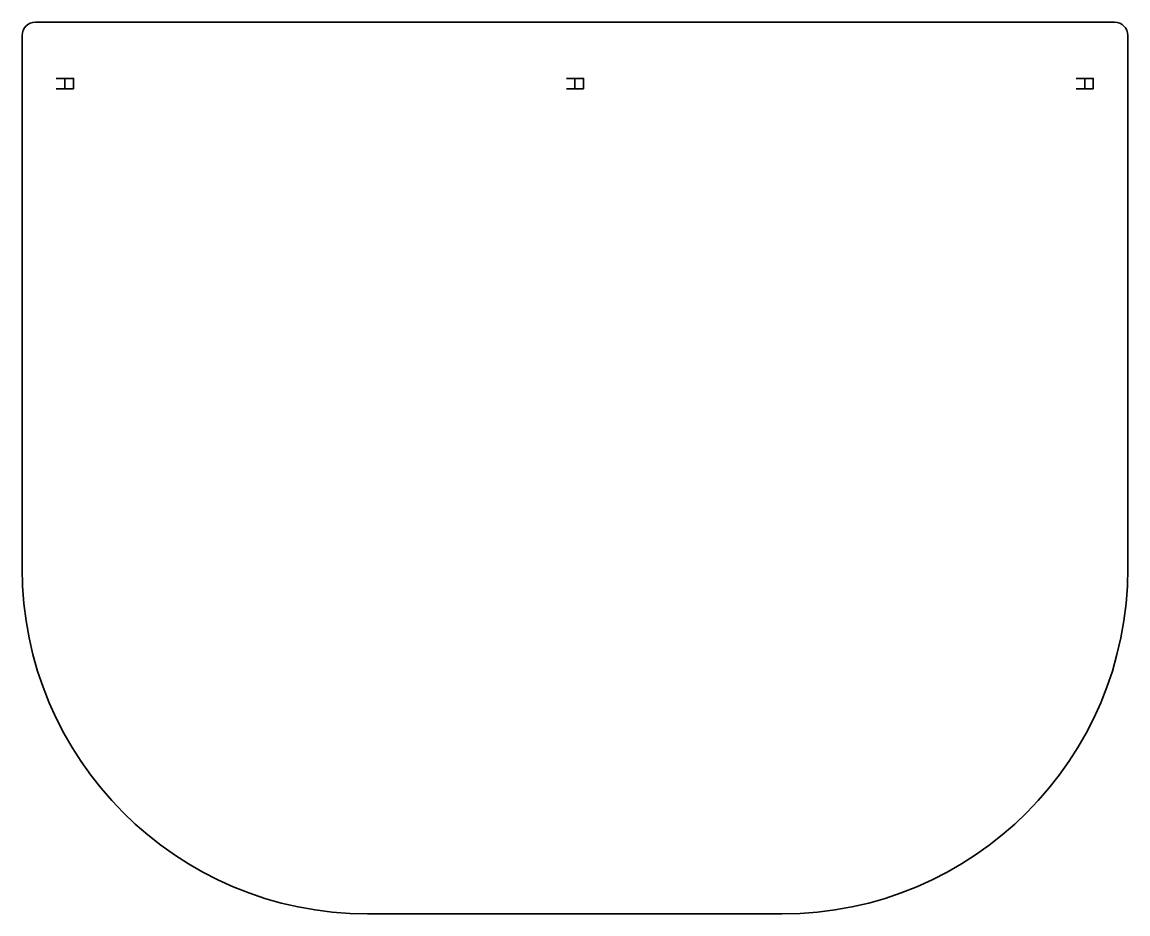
# Model space of a CAD drawing. Header units: millimetres. Extents: x 275 to 595, y -270 to -12.
import ezdxf

# ---------------------------------------------------------------- set-up
doc = ezdxf.new("R2010")
doc.units = ezdxf.units.MM
doc.header["$MEASUREMENT"] = 0
doc.layers.add('Capa 3', color=7, linetype='Continuous')

msp = doc.modelspace()

# ---------------------------------------------------------------- linework, layer by layer
at = {"layer": 'Capa 3', "color": 177, "lineweight": 35, "true_color": 0x24308a}
for points in [[(284.47, -27.85), (286.97, -27.85)], [(289.47, -30.85), (286.97, -30.85), (286.97, -27.85), (289.47, -27.85), (289.47, -30.85)], [(432.07, -27.85), (434.57, -27.85)], [(437.07, -30.85), (434.57, -30.85), (434.57, -27.85), (437.07, -27.85), (437.07, -30.85)], [(579.57, -27.85), (582.07, -27.85)], [(584.57, -30.85), (582.07, -30.85), (582.07, -27.85), (584.57, -27.85), (584.57, -30.85)], [(284.47, -30.85), (286.97, -30.85)], [(432.07, -30.85), (434.57, -30.85)], [(579.57, -30.85), (582.07, -30.85)]]:
    msp.add_lwpolyline(points, dxfattribs=at)
msp.add_open_spline([(594.57, -15.39), (594.57, -15.39), (594.57, -169.55), (594.57, -169.55), (594.57, -224.78), (549.8, -269.55), (494.57, -269.55), (494.57, -269.55), (374.57, -269.55), (374.57, -269.55), (319.34, -269.55), (274.57, -224.78), (274.57, -169.55), (274.57, -169.55), (274.57, -15.39), (274.57, -15.39), (274.57, -13.27), (276.29, -11.55), (278.42, -11.55), (278.42, -11.55), (590.73, -11.55), (590.73, -11.55), (592.85, -11.55), (594.57, -13.27), (594.57, -15.39)], degree=3, knots=[0, 0, 0, 0, 1, 1, 1, 2, 2, 2, 3, 3, 3, 4, 4, 4, 5, 5, 5, 6, 6, 6, 7, 7, 7, 8, 8, 8, 8], dxfattribs=at)

doc.saveas('drawing.dxf')
